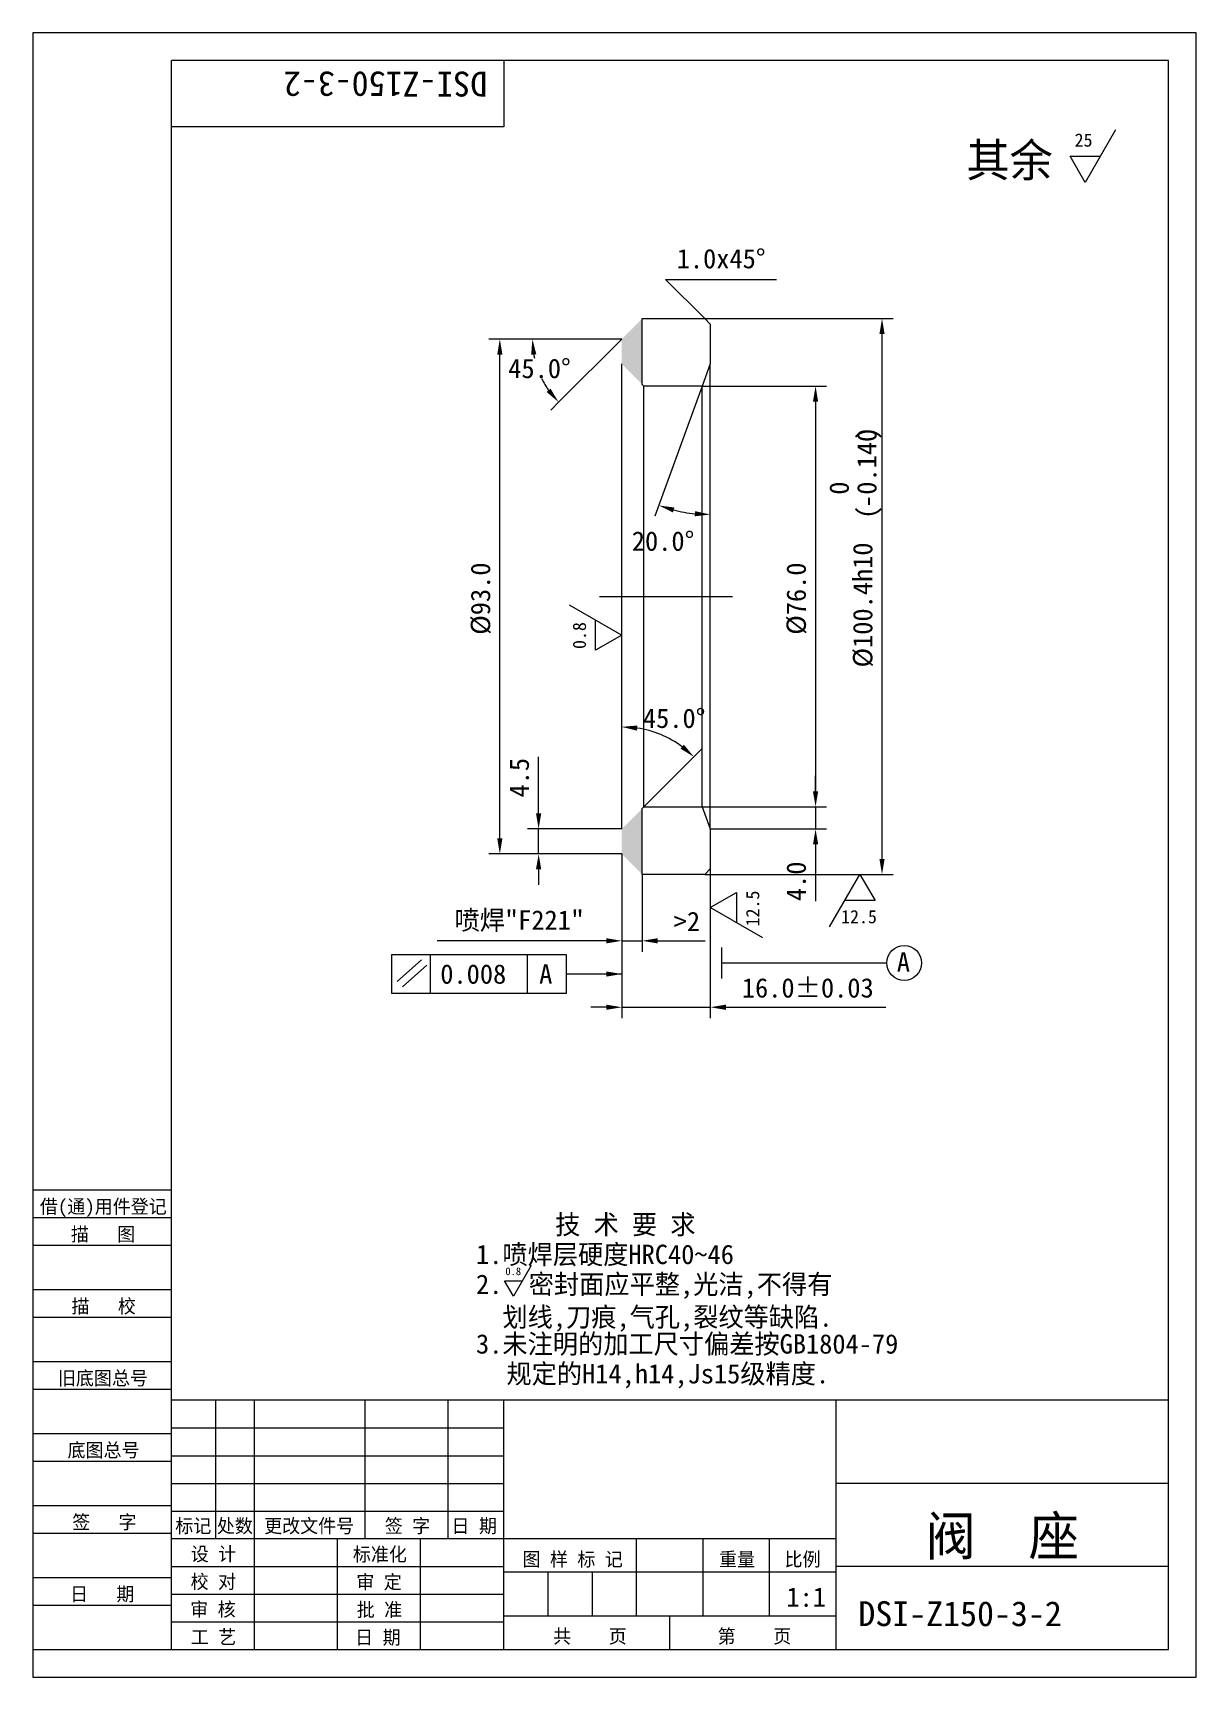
# Model space of a CAD drawing. Header units: metres. Extents: x 0 to 210, y 0 to 297.
import ezdxf

# ---------------------------------------------------------------- set-up
doc = ezdxf.new("R2010")
doc.units = ezdxf.units.M
for name, color, linetype in [('C', 6, 'Continuous'), ('D', 1, 'Continuous'), ('FL', 5, 'Continuous'), ('T', 7, 'Continuous'), ('TL', 4, 'Continuous')]:
    doc.layers.add(name, color=color, linetype=linetype)

# ---------------------------------------------------------------- blocks, each defined once
blk = doc.blocks.new('PIC2')
for points in [[(3.77, 5.28), (-5.23, -2.72)], [(5.77, 3.28), (-3.23, -4.72)]]:
    blk.add_lwpolyline(points)
blk = doc.blocks.new('TUKUN4')
at = {"layer": 'FL'}
for p, q in [((0, 297), (0, 0)), ((210, 297), (0, 297)), ((210, 0), (210, 297)), ((0, 78), (25, 78)), ((0, 70), (25, 70)), ((0, 65), (25, 65)), ((0, 57), (25, 57)), ((0, 52), (25, 52)), ((33, 25), (33, 50)), ((40, 5), (40, 50)), ((60, 25), (60, 50)), ((75, 25), (75, 50)), ((25, 45), (85, 45)), ((0, 44), (25, 44)), ((0, 39), (25, 39)), ((25, 40), (85, 40)), ((25, 35), (85, 35)), ((0, 31), (25, 31)), ((25, 30), (85, 30)), ((0, 26), (25, 26)), ((70, 5), (70, 25)), ((0, 18), (25, 18)), ((25, 20), (85, 20)), ((25, 15), (85, 15)), ((0, 13), (25, 13)), ((25, 10), (85, 10)), ((0, 0), (210, 0))]:
    blk.add_line(p, q, dxfattribs=at)
at = {"layer": 'TL'}
for p, q in [((25, 5), (25, 292)), ((205, 292), (25, 292)), ((85, 292), (85, 280)), ((205, 5), (205, 292)), ((85, 280), (25, 280)), ((0, 88), (25, 88)), ((0, 83), (25, 83)), ((205, 50), (25, 50)), ((85, 5), (85, 50)), ((145, 5), (145, 50)), ((205, 35), (145, 35)), ((145, 25), (25, 25)), ((55, 5), (55, 25)), ((109, 11), (109, 25)), ((121, 11), (121, 25)), ((133, 11), (133, 25)), ((85, 19), (145, 19)), ((93, 11), (93, 19)), ((101, 11), (101, 19)), ((205, 20), (145, 20)), ((145, 11), (85, 11)), ((115, 5), (115, 11)), ((0, 5), (205, 5))]:
    blk.add_line(p, q, dxfattribs=at)
at = {"layer": 'T'}
for s, p in [('借(通)用件登记', (1.26, 83.76)), ('描   图', (6.86, 78.76)), ('描   校', (6.98, 65.76)), ('旧底图总号', (4.52, 52.76)), ('底图总号', (6.25, 39.76)), ('签   字', (7.1, 26.76)), ('标记', (25.71, 26.07)), ('处数', (33.22, 26.07)), ('更改文件号', (41.75, 26.07)), ('签 字', (63.53, 26.07)), ('日 期', (75.57, 26.07)), ('设 计', (28.5, 20.99)), ('标准化', (57.77, 20.93)), ('图 样 标 记', (88.4, 20.04)), ('重量', (123.88, 20.04)), ('比例', (135.7, 20.04)), ('校 对', (28.48, 15.99)), ('审 定', (58.39, 15.93)), ('日   期', (6.72, 13.76)), ('审 核', (28.41, 10.99)), ('批 准', (58.46, 10.93)), ('共    页', (93.91, 6.13)), ('第    页', (123.62, 6.13)), ('工 艺', (28.52, 5.99)), ('日 期', (58.18, 5.93))]:
    blk.add_text(s, height=2.5, dxfattribs=at).set_placement(p)

msp = doc.modelspace()

# ---------------------------------------------------------------- linework, layer by layer
at = {"layer": 'C'}
msp.add_line((102.3, 195.2), (126.3, 195.2), dxfattribs=at)
at = {"layer": 'D'}
for p, q in [((195.46, 279.46), (190, 270)), ((190, 270), (187.27, 274.73)), ((187.27, 274.73), (192.73, 274.73)), ((121.3, 245.4), (114.23, 252.47)), ((114.23, 252.47), (134.23, 252.47)), ((121.3, 245.4), (155.3, 245.4)), ((106.3, 241.7), (82.3, 241.7)), ((90.3, 241.7), (88.18, 241.7)), ((106.3, 241.7), (90.3, 241.7)), ((106.3, 241.7), (94.99, 230.39)), ((153.3, 147.8), (153.3, 242.6)), ((84.3, 151.5), (84.3, 238.9)), ((120.84, 233.2), (112.29, 209.71)), ((120.84, 233.2), (143.3, 233.2)), ((94.99, 230.39), (93.48, 228.88)), ((141.3, 230.4), (141.3, 160)), ((96.84, 193.66), (106.3, 188.2)), ((101.57, 185.47), (101.57, 190.93)), ((106.3, 188.2), (101.57, 185.47)), ((110.3, 157.2), (120.91, 167.81)), ((91.3, 158.8), (91.3, 166.22)), ((141.3, 160), (141.3, 162.8)), ((91.3, 156), (91.3, 158.8)), ((120.84, 157.2), (143.3, 157.2)), ((120.84, 157.2), (143.3, 157.2)), ((141.3, 157.2), (141.3, 153.2)), ((106.3, 153.2), (89.3, 153.2)), ((91.3, 148.7), (91.3, 153.2)), ((122.3, 153.2), (143.3, 153.2)), ((106.3, 148.7), (82.3, 148.7)), ((106.3, 148.7), (89.3, 148.7)), ((106.3, 148.7), (106.3, 131)), ((106.3, 148.7), (106.3, 119)), ((141.3, 150.4), (141.3, 147.6)), ((91.3, 145.9), (91.3, 143.1)), ((122.3, 146), (122.3, 119)), ((141.3, 147.6), (141.3, 140.18)), ((110, 145), (110, 131)), ((121.3, 145), (155.3, 145)), ((143.84, 135.54), (149.3, 145)), ((149.3, 145), (152.03, 140.27)), ((122.3, 139), (127.03, 141.73)), ((127.03, 141.73), (127.03, 136.27)), ((152.03, 140.27), (146.57, 140.27)), ((131.76, 133.54), (122.3, 139)), ((103, 133), (73, 133)), ((103.5, 133), (100.7, 133)), ((106.3, 133), (110, 133)), ((112.8, 133), (115.6, 133)), ((115.6, 133), (121.36, 133)), ((64.8, 123.5), (64.8, 130.5)), ((64.8, 130.5), (96.3, 130.5)), ((71.8, 123.5), (71.8, 130.5)), ((89.3, 123.5), (89.3, 130.5)), ((96.3, 130.5), (96.3, 123.5)), ((102.8, 127), (96.3, 127)), ((106.3, 127), (102.8, 127)), ((96.3, 123.5), (64.8, 123.5)), ((103.5, 121), (100.7, 121)), ((106.3, 121), (122.3, 121)), ((125.1, 121), (127.9, 121)), ((127.9, 121), (153.99, 121)), ((89.95, 74.37), (86.76, 68.84)), ((86.76, 68.84), (85.16, 71.6)), ((85.16, 71.6), (88.35, 71.6))]:
    msp.add_line(p, q, dxfattribs=at)
for points in [[(124.3, 131.8), (124.3, 126.2)], [(124.3, 129), (154.15, 129)]]:
    msp.add_lwpolyline(points, dxfattribs=at)
msp.add_circle((157.3, 129), 3.15, dxfattribs=at)
for centre, radius, start, end in [((106.3, 241.7), 16.12, 189.96, 192.44), ((106.3, 241.7), 16.12, 206.34, 215.04), ((122.3, 237.2), 27.2, 255.9, 264.1), ((106.3, 153.2), 18.44, 53.71, 81.29)]:
    msp.add_arc(centre, radius, start, end, dxfattribs=at)
for points in [[(152.83, 242.6), (153.77, 242.6), (153.3, 245.4)], [(83.83, 238.9), (84.77, 238.9), (84.3, 241.7)], [(89.95, 238.87), (90.88, 238.95), (90.18, 241.7)], [(93.46, 232.74), (92.74, 232.14), (94.9, 230.3)], [(140.83, 230.4), (141.77, 230.4), (141.3, 233.2)], [(115.54, 210.37), (115.81, 211.26), (113, 211.64)], [(119.53, 210.61), (119.48, 209.68), (122.3, 210)], [(109.06, 170.96), (109.13, 171.89), (106.3, 171.64)], [(117.52, 168.42), (116.91, 167.71), (119.34, 166.24)], [(140.83, 160), (141.77, 160), (141.3, 157.2)], [(140.83, 160), (141.77, 160), (141.3, 157.2)], [(90.83, 156), (91.77, 156), (91.3, 153.2)], [(83.83, 151.5), (84.77, 151.5), (84.3, 148.7)], [(140.83, 150.4), (141.77, 150.4), (141.3, 153.2)], [(90.83, 145.9), (91.77, 145.9), (91.3, 148.7)], [(152.83, 147.8), (153.77, 147.8), (153.3, 145)], [(103.5, 133.47), (103.5, 132.53), (106.3, 133)], [(112.8, 133.47), (112.8, 132.53), (110, 133)], [(103.5, 126.53), (103.5, 127.47), (106.3, 127)], [(103.5, 121.47), (103.5, 120.53), (106.3, 121)], [(125.1, 121.47), (125.1, 120.53), (122.3, 121)]]:
    msp.add_solid(points, dxfattribs=at)
at = {"layer": 'TL'}
for points in [[(110, 245.4), (121.3, 245.4), (122.3, 244.4), (122.3, 237.2), (120.84, 233.2), (110.3, 233.2), (110, 233.5), (110, 245.4)], [(106.3, 153.2), (106.3, 237.2)], [(122.3, 153.2), (122.3, 237.2)], [(110.3, 157.2), (110.3, 233.2)], [(120.84, 157.2), (120.84, 233.2)], [(110, 156.9), (110.3, 157.2), (120.84, 157.2), (122.3, 153.2), (122.3, 146), (121.3, 145), (110, 145), (110, 156.9)]]:
    msp.add_lwpolyline(points, dxfattribs=at)
for points in [[(110, 245.4), (110, 233.5), (106.3, 241.7), (106.3, 237.2)], [(110, 145), (110, 156.9), (106.3, 148.7), (106.3, 153.2)]]:
    msp.add_solid(points, dxfattribs=at)

# ---------------------------------------------------------------- block references
at = {"layer": 'D', "xscale": 0.49, "yscale": 0.49, "zscale": 0.49}
msp.add_blockref('PIC2', (68.3, 127), dxfattribs=at)
at = {"layer": 'T'}
msp.add_blockref('TUKUN4', (0, 0), dxfattribs=at)

# ---------------------------------------------------------------- texts
at = {"layer": 'D'}
for s, height, rotation, p in [('DSI-Z150-3-2', 4.5, 180, (82.04, 290)), ('(     )', 3.5, 90, (152.3, 209.2)), ('-0.140', 3.5, 90, (152.3, 211.2)), (' 0', 3.5, 90, (147.3, 211.2)), ('%%c100.4h10', 3.5, 90, (151.55, 182.37)), ('%%c93.0', 3.5, 90, (82.55, 188.28)), ('%%c76.0', 3.5, 90, (139.55, 188.28)), ('0.8', 2.38, 90, (99.85, 185.71)), ('4.5', 3.5, 90, (89.55, 158.89)), ('4.0', 3.5, 90, (139.55, 140.18)), ('12.5', 2.38, 90, (131.13, 135.6))]:
    msp.add_text(s, height=height, rotation=rotation, dxfattribs=at).set_placement(p)
for s, height, p in [('其余', 6, (168.53, 271)), ('25', 2.38, (188.07, 276.45)), ('1.0x45%%d', 3.5, (116.23, 254.47)), ('45.0%%d', 3.5, (85.82, 234.64)), ('20.0%%d', 3.5, (108.13, 203.45)), ('45.0%%d', 3.5, (110.13, 171.45)), ('喷焊%%034F221%%034', 3.5, (76.12, 135)), ('>2', 3.5, (115.69, 134.75)), ('12.5', 2.38, (145.9, 136.17)), ('A', 3.5, (155.97, 127.41)), ('0.008', 3.5, (73.55, 125.25)), ('A', 3.5, (91.4, 125.25)), ('16.0%%p0.03', 3.5, (127.99, 122.75)), ('      技 术 要 求', 3.5, (80, 80)), ('1.喷焊层硬度HRC40~46', 3.5, (80, 74.61)), ('2.  密封面应平整,光洁,不得有', 3.5, (80, 69.22)), ('0.8', 1.39, (85.3, 72.61)), (' 划线,刀痕,气孔,裂纹等缺陷.', 3.5, (82.39, 63.3)), ('3.未注明的加工尺寸偏差按GB1804-79', 3.5, (80, 58.44)), ('  规定的H14,h14,Js15级精度.', 3.5, (80.73, 53.05)), ('阀  座', 7, (161.14, 22)), ('1:1', 3.5, (136.03, 12.7)), ('DSI-Z150-3-2', 4.5, (149.02, 9.21))]:
    msp.add_text(s, height=height, dxfattribs=at).set_placement(p)

doc.saveas('drawing.dxf')
